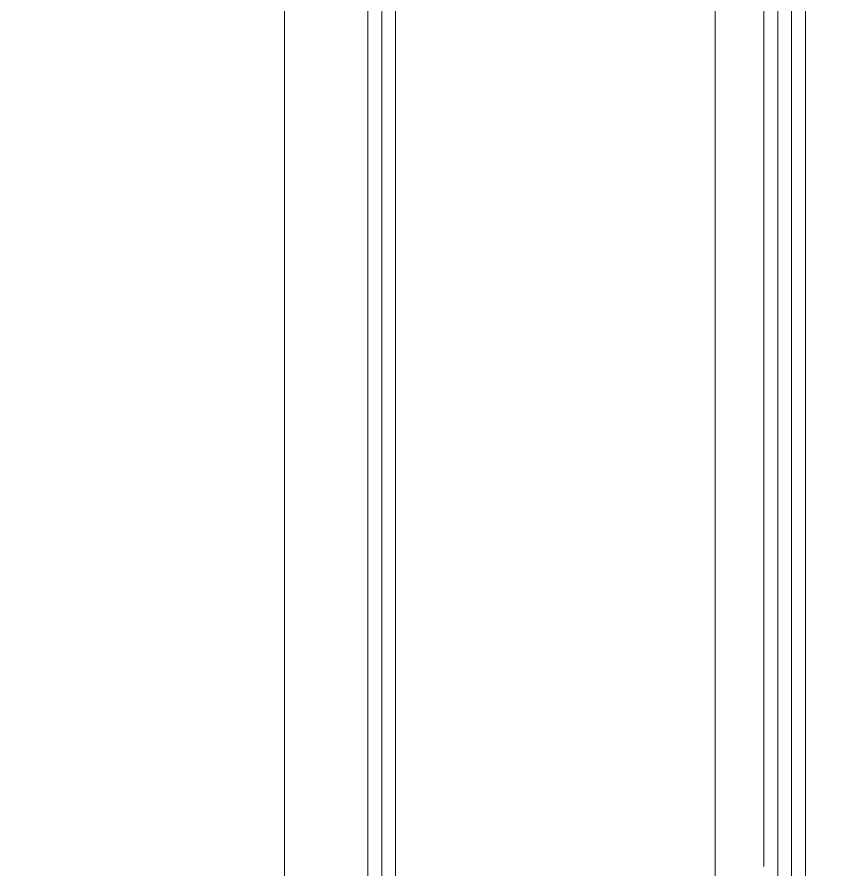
# Model space of a CAD drawing. Header units: millimetres. Extents: x 182 to 575, y -105 to 95.
# Drawn here: x 279.821 to 280.375, y 69.942 to 70.526 of the extents above; entities that cross this region are included whole.
import ezdxf

# ---------------------------------------------------------------- set-up
doc = ezdxf.new("R2010")
doc.units = ezdxf.units.MM
doc.header["$MEASUREMENT"] = 0
doc.layers.add('PDF_Geometry', color=7, linetype='Continuous')
doc.layers.add('PDF_Solid Fills', color=7, linetype='Continuous')

msp = doc.modelspace()

# ---------------------------------------------------------------- hatches: boundary and pattern name
at = {"layer": 'PDF_Solid Fills', "transparency": 33554559}
h = msp.add_hatch(color=256, dxfattribs=at)
h.paths.add_polyline_path([(280.2302, 70.40755), (280.2577, 70.40755), (280.2302, 70.40755)], flags=0)
h.paths.add_polyline_path([(280.2552, 70.40755), (280.2327, 70.40755), (280.2552, 70.40755)], flags=0)
h.paths.add_polyline_path([(280.2377, 70.41005), (280.2502, 70.41005), (280.2377, 70.41005)], flags=0)
h = msp.add_hatch(color=256, dxfattribs=at)
h.paths.add_polyline_path([(279.9952, 70.39755), (280.0027, 70.39755), (279.9952, 70.39755)], flags=0)
h.paths.add_polyline_path([(280.0002, 70.39255), (279.9927, 70.39255), (280.0002, 70.39255)], flags=0)
h.paths.add_polyline_path([(279.9902, 70.38755), (279.9977, 70.38755), (279.9902, 70.38755)], flags=0)
h.paths.add_polyline_path([(279.9902, 70.38505), (279.9952, 70.38505), (279.9902, 70.38505)], flags=0)
h = msp.add_hatch(color=256, dxfattribs=at)
h.paths.add_polyline_path([(280.0477, 70.39755), (280.0552, 70.39755), (280.0477, 70.39755)], flags=0)
h.paths.add_polyline_path([(280.0552, 70.39755), (280.0477, 70.39755), (280.0552, 70.39755)], flags=0)
h.paths.add_polyline_path([(280.0502, 70.38755), (280.0577, 70.38755), (280.0502, 70.38755)], flags=0)
h.paths.add_polyline_path([(280.0577, 70.38005), (280.0502, 70.38005), (280.0577, 70.38005)], flags=0)
h.paths.add_polyline_path([(280.0502, 70.37255), (280.0577, 70.37255), (280.0502, 70.37255)], flags=0)
h = msp.add_hatch(color=256, dxfattribs=at)
h.paths.add_polyline_path([(280.3402, 70.40005), (280.3477, 70.40005), (280.3402, 70.40005)], flags=0)
h.paths.add_polyline_path([(280.3502, 70.39755), (280.3427, 70.39755), (280.3502, 70.39755)], flags=0)
h.paths.add_polyline_path([(280.3427, 70.39505), (280.3502, 70.39505), (280.3427, 70.39505)], flags=0)
h = msp.add_hatch(color=256, dxfattribs=at)
h.paths.add_polyline_path([(280.1427, 70.39505), (280.1327, 70.39505), (280.1427, 70.39505)], flags=0)
h.paths.add_polyline_path([(280.1377, 70.38755), (280.1277, 70.38755), (280.1377, 70.38755)], flags=0)
h.paths.add_polyline_path([(280.1252, 70.38005), (280.1327, 70.38005), (280.1252, 70.38005)], flags=0)
h.paths.add_polyline_path([(280.1327, 70.38005), (280.1252, 70.38005), (280.1327, 70.38005)], flags=0)
h.paths.add_polyline_path([(280.1177, 70.36755), (280.1252, 70.36755), (280.1177, 70.36755)], flags=0)
h.paths.add_polyline_path([(280.1252, 70.36755), (280.1177, 70.36755), (280.1252, 70.36755)], flags=0)
h.paths.add_polyline_path([(280.1202, 70.35755), (280.1127, 70.35755), (280.1202, 70.35755)], flags=0)
h.paths.add_polyline_path([(280.1152, 70.34755), (280.1077, 70.34755), (280.1152, 70.34755)], flags=0)
h.paths.add_polyline_path([(280.1077, 70.34755), (280.1152, 70.34755), (280.1077, 70.34755)], flags=0)
h.paths.add_polyline_path([(280.1102, 70.33505), (280.1027, 70.33505), (280.1102, 70.33505)], flags=0)
h = msp.add_hatch(color=256, dxfattribs=at)
h.paths.add_polyline_path([(280.3127, 70.39255), (280.3052, 70.39255), (280.3127, 70.39255)], flags=0)
h.paths.add_polyline_path([(280.3052, 70.39005), (280.3127, 70.39005), (280.3052, 70.39005)], flags=0)
h.paths.add_polyline_path([(280.3102, 70.38755), (280.3052, 70.38755), (280.3102, 70.38755)], flags=0)
h = msp.add_hatch(color=256, dxfattribs=at)
h.paths.add_polyline_path([(280.3752, 70.39505), (280.3677, 70.39505), (280.3752, 70.39505)], flags=0)
h.paths.add_polyline_path([(280.3652, 70.39255), (280.3727, 70.39255), (280.3652, 70.39255)], flags=0)
h.paths.add_polyline_path([(280.3702, 70.38755), (280.3627, 70.38755), (280.3702, 70.38755)], flags=0)
h.paths.add_polyline_path([(280.3627, 70.38505), (280.3702, 70.38505), (280.3627, 70.38505)], flags=0)
h = msp.add_hatch(color=256, dxfattribs=at)
h.paths.add_polyline_path([(280.2252, 70.39005), (280.2177, 70.39005), (280.2252, 70.39005)], flags=0)
h.paths.add_polyline_path([(280.2202, 70.37755), (280.2127, 70.37755), (280.2202, 70.37755)], flags=0)
h.paths.add_polyline_path([(280.2127, 70.37005), (280.2202, 70.37005), (280.2127, 70.37005)], flags=0)
h.paths.add_polyline_path([(280.2102, 70.36005), (280.2177, 70.36005), (280.2102, 70.36005)], flags=0)
h.paths.add_polyline_path([(280.2177, 70.36005), (280.2102, 70.36005), (280.2177, 70.36005)], flags=0)
h = msp.add_hatch(color=256, dxfattribs=at)
h.paths.add_polyline_path([(280.2652, 70.38255), (280.2577, 70.38255), (280.2652, 70.38255)], flags=0)
h.paths.add_polyline_path([(280.2577, 70.37255), (280.2652, 70.37255), (280.2577, 70.37255)], flags=0)
h.paths.add_polyline_path([(280.2627, 70.36505), (280.2552, 70.36505), (280.2627, 70.36505)], flags=0)
h.paths.add_polyline_path([(280.2552, 70.36255), (280.2627, 70.36255), (280.2552, 70.36255)], flags=0)
h.paths.add_polyline_path([(280.2602, 70.35505), (280.2527, 70.35505), (280.2602, 70.35505)], flags=0)
h.paths.add_polyline_path([(280.2552, 70.34505), (280.2477, 70.34505), (280.2552, 70.34505)], flags=0)
h = msp.add_hatch(color=256, dxfattribs=at)
h.paths.add_polyline_path([(280.3502, 70.38255), (280.3427, 70.38255), (280.3502, 70.38255)], flags=0)
h.paths.add_polyline_path([(280.3427, 70.38255), (280.3502, 70.38255), (280.3427, 70.38255)], flags=0)
h.paths.add_polyline_path([(280.3477, 70.38005), (280.3402, 70.38005), (280.3477, 70.38005)], flags=0)
h = msp.add_hatch(color=256, dxfattribs=at)
h.paths.add_polyline_path([(280.1952, 70.36255), (280.2027, 70.36255), (280.1952, 70.36255)], flags=0)
h.paths.add_polyline_path([(280.2027, 70.36005), (280.1952, 70.36005), (280.2027, 70.36005)], flags=0)
h.paths.add_polyline_path([(280.2002, 70.34755), (280.1927, 70.34755), (280.2002, 70.34755)], flags=0)
h = msp.add_hatch(color=256, dxfattribs=at)
h.paths.add_polyline_path([(280.1752, 70.30755), (280.1702, 70.30755), (280.1752, 70.30755)], flags=0)
h.paths.add_polyline_path([(280.1677, 70.30755), (280.1777, 70.30755), (280.1677, 70.30755)], flags=0)
h.paths.add_polyline_path([(280.1802, 70.30755), (280.1652, 70.30755), (280.1802, 70.30755)], flags=0)
h.paths.add_polyline_path([(280.1827, 70.30505), (280.1627, 70.30505), (280.1827, 70.30505)], flags=0)
h.paths.add_polyline_path([(280.1602, 70.30505), (280.1852, 70.30505), (280.1602, 70.30505)], flags=0)
h = msp.add_hatch(color=256, dxfattribs=at)
h.paths.add_polyline_path([(280.2452, 70.30755), (280.2352, 70.30755), (280.2452, 70.30755)], flags=0)
h.paths.add_polyline_path([(280.2327, 70.30755), (280.2477, 70.30755), (280.2327, 70.30755)], flags=0)
h.paths.add_polyline_path([(280.2302, 70.30505), (280.2502, 70.30505), (280.2302, 70.30505)], flags=0)
h.paths.add_polyline_path([(280.2527, 70.30505), (280.2277, 70.30505), (280.2527, 70.30505)], flags=0)
h = msp.add_hatch(color=256, dxfattribs=at)
h.paths.add_polyline_path([(280.0877, 70.30005), (280.0952, 70.30005), (280.0877, 70.30005)], flags=0)
h.paths.add_polyline_path([(280.0852, 70.29755), (280.0927, 70.29755), (280.0852, 70.29755)], flags=0)
h.paths.add_polyline_path([(280.0927, 70.29755), (280.0852, 70.29755), (280.0927, 70.29755)], flags=0)
h.paths.add_polyline_path([(280.0827, 70.29255), (280.0902, 70.29255), (280.0827, 70.29255)], flags=0)
h.paths.add_polyline_path([(280.0802, 70.29005), (280.0877, 70.29005), (280.0802, 70.29005)], flags=0)
h.paths.add_polyline_path([(280.0852, 70.28755), (280.0777, 70.28755), (280.0852, 70.28755)], flags=0)
h.paths.add_polyline_path([(280.0752, 70.28255), (280.0827, 70.28255), (280.0752, 70.28255)], flags=0)
h.paths.add_polyline_path([(280.0827, 70.28255), (280.0752, 70.28255), (280.0827, 70.28255)], flags=0)
h.paths.add_polyline_path([(280.0802, 70.28005), (280.0727, 70.28005), (280.0802, 70.28005)], flags=0)
h.paths.add_polyline_path([(280.0727, 70.27755), (280.0802, 70.27755), (280.0727, 70.27755)], flags=0)
h.paths.add_polyline_path([(280.0777, 70.27505), (280.0702, 70.27505), (280.0777, 70.27505)], flags=0)
h.paths.add_polyline_path([(280.0702, 70.27505), (280.0777, 70.27505), (280.0702, 70.27505)], flags=0)
h.paths.add_polyline_path([(280.0702, 70.27255), (280.0752, 70.27255), (280.0702, 70.27255)], flags=0)
h.paths.add_polyline_path([(280.0677, 70.26755), (280.0727, 70.26755), (280.0677, 70.26755)], flags=0)
h.paths.add_polyline_path([(280.0652, 70.26255), (280.0702, 70.26255), (280.0652, 70.26255)], flags=0)
h.paths.add_polyline_path([(280.0702, 70.26005), (280.0652, 70.26005), (280.0702, 70.26005)], flags=0)
h.paths.add_polyline_path([(280.0627, 70.25755), (280.0677, 70.25755), (280.0627, 70.25755)], flags=0)
h.paths.add_polyline_path([(280.0677, 70.25505), (280.0627, 70.25505), (280.0677, 70.25505)], flags=0)
h.paths.add_polyline_path([(280.0627, 70.25505), (280.0677, 70.25505), (280.0627, 70.25505)], flags=0)
h.paths.add_polyline_path([(280.0602, 70.25005), (280.0652, 70.25005), (280.0602, 70.25005)], flags=0)
h = msp.add_hatch(color=256, dxfattribs=at)
h.paths.add_polyline_path([(280.1827, 70.29755), (280.1877, 70.29755), (280.1827, 70.29755)], flags=0)
h.paths.add_polyline_path([(280.1877, 70.29505), (280.1827, 70.29505), (280.1877, 70.29505)], flags=0)
h.paths.add_polyline_path([(280.1827, 70.29505), (280.1877, 70.29505), (280.1827, 70.29505)], flags=0)
h.paths.add_polyline_path([(280.1902, 70.29005), (280.1827, 70.29005), (280.1902, 70.29005)], flags=0)
h = msp.add_hatch(color=256, dxfattribs=at)
h.paths.add_polyline_path([(280.2252, 70.30005), (280.2302, 70.30005), (280.2252, 70.30005)], flags=0)
h.paths.add_polyline_path([(280.2302, 70.29755), (280.2227, 70.29755), (280.2302, 70.29755)], flags=0)
h.paths.add_polyline_path([(280.2227, 70.29505), (280.2277, 70.29505), (280.2227, 70.29505)], flags=0)
h = msp.add_hatch(color=256, dxfattribs=at)
h.paths.add_polyline_path([(280.1227, 70.28755), (280.1202, 70.28755), (280.1227, 70.28755)], flags=0)
h.paths.add_polyline_path([(280.1202, 70.28755), (280.1227, 70.28755), (280.1202, 70.28755)], flags=0)
h.paths.add_polyline_path([(280.1277, 70.28505), (280.1152, 70.28505), (280.1277, 70.28505)], flags=0)
h.paths.add_polyline_path([(280.1152, 70.28505), (280.1277, 70.28505), (280.1152, 70.28505)], flags=0)
h = msp.add_hatch(color=256, dxfattribs=at)
h.paths.add_polyline_path([(280.1502, 70.29005), (280.1552, 70.29005), (280.1502, 70.29005)], flags=0)
h.paths.add_polyline_path([(280.1552, 70.28505), (280.1477, 70.28505), (280.1552, 70.28505)], flags=0)
h.paths.add_polyline_path([(280.1477, 70.28255), (280.1527, 70.28255), (280.1477, 70.28255)], flags=0)
h.paths.add_polyline_path([(280.1527, 70.28255), (280.1477, 70.28255), (280.1527, 70.28255)], flags=0)
h.paths.add_polyline_path([(280.1477, 70.27755), (280.1527, 70.27755), (280.1477, 70.27755)], flags=0)
h.paths.add_polyline_path([(280.1527, 70.27755), (280.1477, 70.27755), (280.1527, 70.27755)], flags=0)
h.paths.add_polyline_path([(280.1452, 70.27255), (280.1527, 70.27255), (280.1452, 70.27255)], flags=0)
h.paths.add_polyline_path([(280.1527, 70.27255), (280.1452, 70.27255), (280.1527, 70.27255)], flags=0)
h.paths.add_polyline_path([(280.1452, 70.26755), (280.1527, 70.26755), (280.1452, 70.26755)], flags=0)
h.paths.add_polyline_path([(280.1527, 70.26755), (280.1452, 70.26755), (280.1527, 70.26755)], flags=0)
h.paths.add_polyline_path([(280.1527, 70.26255), (280.1477, 70.26255), (280.1527, 70.26255)], flags=0)
h = msp.add_hatch(color=256, dxfattribs=at)
h.paths.add_polyline_path([(280.1827, 70.28505), (280.1902, 70.28505), (280.1827, 70.28505)], flags=0)
h.paths.add_polyline_path([(280.1902, 70.28255), (280.1827, 70.28255), (280.1902, 70.28255)], flags=0)
h.paths.add_polyline_path([(280.1827, 70.28005), (280.1902, 70.28005), (280.1827, 70.28005)], flags=0)
h.paths.add_polyline_path([(280.1877, 70.27755), (280.1827, 70.27755), (280.1877, 70.27755)], flags=0)
h.paths.add_polyline_path([(280.1827, 70.27255), (280.1877, 70.27255), (280.1827, 70.27255)], flags=0)
h.paths.add_polyline_path([(280.1877, 70.27005), (280.1802, 70.27005), (280.1877, 70.27005)], flags=0)
h.paths.add_polyline_path([(280.1802, 70.27005), (280.1877, 70.27005), (280.1802, 70.27005)], flags=0)
h.paths.add_polyline_path([(280.1802, 70.26505), (280.1852, 70.26505), (280.1802, 70.26505)], flags=0)
h.paths.add_polyline_path([(280.1852, 70.26255), (280.1777, 70.26255), (280.1852, 70.26255)], flags=0)
h.paths.add_polyline_path([(280.1777, 70.26005), (280.1827, 70.26005), (280.1777, 70.26005)], flags=0)
h.paths.add_polyline_path([(280.1827, 70.25755), (280.1752, 70.25755), (280.1827, 70.25755)], flags=0)
h.paths.add_polyline_path([(280.1752, 70.25755), (280.1827, 70.25755), (280.1752, 70.25755)], flags=0)
h = msp.add_hatch(color=256, dxfattribs=at)
h.paths.add_polyline_path([(280.1302, 70.27755), (280.1377, 70.27755), (280.1302, 70.27755)], flags=0)
h.paths.add_polyline_path([(280.1377, 70.27755), (280.1302, 70.27755), (280.1377, 70.27755)], flags=0)
h.paths.add_polyline_path([(280.1327, 70.27505), (280.1377, 70.27505), (280.1327, 70.27505)], flags=0)
h.paths.add_polyline_path([(280.1377, 70.27255), (280.1327, 70.27255), (280.1377, 70.27255)], flags=0)
h.paths.add_polyline_path([(280.1327, 70.27005), (280.1377, 70.27005), (280.1327, 70.27005)], flags=0)
h.paths.add_polyline_path([(280.1377, 70.27005), (280.1327, 70.27005), (280.1377, 70.27005)], flags=0)
h.paths.add_polyline_path([(280.1327, 70.26755), (280.1377, 70.26755), (280.1327, 70.26755)], flags=0)
h.paths.add_polyline_path([(280.1377, 70.26255), (280.1327, 70.26255), (280.1377, 70.26255)], flags=0)
h.paths.add_polyline_path([(280.1327, 70.26005), (280.1377, 70.26005), (280.1327, 70.26005)], flags=0)
h.paths.add_polyline_path([(280.1302, 70.25755), (280.1352, 70.25755), (280.1302, 70.25755)], flags=0)
h = msp.add_hatch(color=256, dxfattribs=at)
h.paths.add_polyline_path([(280.2552, 70.26505), (280.2502, 70.26505), (280.2552, 70.26505)], flags=0)
h.paths.add_polyline_path([(280.2502, 70.26255), (280.2552, 70.26255), (280.2502, 70.26255)], flags=0)
h.paths.add_polyline_path([(280.2552, 70.26005), (280.2477, 70.26005), (280.2552, 70.26005)], flags=0)
h.paths.add_polyline_path([(280.2477, 70.25755), (280.2527, 70.25755), (280.2477, 70.25755)], flags=0)
h = msp.add_hatch(color=256, dxfattribs=at)
h.paths.add_polyline_path([(280.1052, 70.25005), (280.1302, 70.25005), (280.1052, 70.25005)], flags=0)
h.paths.add_polyline_path([(280.1077, 70.24755), (280.1277, 70.24755), (280.1077, 70.24755)], flags=0)
h.paths.add_polyline_path([(280.1252, 70.24755), (280.1102, 70.24755), (280.1252, 70.24755)], flags=0)
h = msp.add_hatch(color=256, dxfattribs=at)
h.paths.add_polyline_path([(280.1277, 70.25505), (280.1352, 70.25505), (280.1277, 70.25505)], flags=0)
h.paths.add_polyline_path([(280.1352, 70.25505), (280.1277, 70.25505), (280.1352, 70.25505)], flags=0)
h.paths.add_polyline_path([(280.1327, 70.25255), (280.1252, 70.25255), (280.1327, 70.25255)], flags=0)
h.paths.add_polyline_path([(280.1252, 70.25255), (280.1327, 70.25255), (280.1252, 70.25255)], flags=0)
h = msp.add_hatch(color=256, dxfattribs=at)
h.paths.add_polyline_path([(280.1952, 70.24505), (280.2002, 70.24505), (280.1952, 70.24505)], flags=0)
h.paths.add_polyline_path([(280.1977, 70.24255), (280.1952, 70.24255), (280.1977, 70.24255)], flags=0)
h.paths.add_polyline_path([(280.1952, 70.24255), (280.1977, 70.24255), (280.1952, 70.24255)], flags=0)
h = msp.add_hatch(color=256, dxfattribs=at)
h.paths.add_polyline_path([(280.2302, 70.24505), (280.2402, 70.24505), (280.2302, 70.24505)], flags=0)
h.paths.add_polyline_path([(280.2402, 70.24505), (280.2302, 70.24505), (280.2402, 70.24505)], flags=0)
h.paths.add_polyline_path([(280.2252, 70.24755), (280.2452, 70.24755), (280.2252, 70.24755)], flags=0)
h.paths.add_polyline_path([(280.2452, 70.24755), (280.2252, 70.24755), (280.2452, 70.24755)], flags=0)

# ---------------------------------------------------------------- linework, layer by layer
at = {"layer": 'PDF_Geometry', "lineweight": 13}
msp.add_lwpolyline([(280.33258, 69.94434), (280.33258, 70.94434)], dxfattribs=at)
for points in [[(280.06115, 69.77767), (280.07068, 69.77767), (280.07068, 70.87767), (280.06115, 70.87767)], [(280.06115, 69.77767), (280.07068, 69.77767), (280.07068, 70.87767), (280.06115, 70.87767)], [(280.0802, 69.77767), (280.07068, 69.77767), (280.07068, 70.87767), (280.0802, 70.87767)], [(280.0802, 69.77767), (280.07068, 69.77767), (280.07068, 70.87767), (280.0802, 70.87767)], [(280.34211, 69.77767), (280.35163, 69.77767), (280.35163, 70.87767), (280.34211, 70.87767)], [(280.34211, 69.77767), (280.35163, 69.77767), (280.35163, 70.87767), (280.34211, 70.87767)], [(280.36115, 69.77767), (280.35163, 69.77767), (280.35163, 70.87767), (280.36115, 70.87767)], [(280.36115, 69.77767), (280.35163, 69.77767), (280.35163, 70.87767), (280.36115, 70.87767)], [(278.79925, 70.82529), (280.29925, 70.82529), (280.29925, 69.83482), (278.79925, 69.83482)]]:
    msp.add_lwpolyline(points, close=True, dxfattribs=at)
at = {"layer": 'PDF_Geometry', "lineweight": 0}
msp.add_lwpolyline([(278.65639, 70.82529), (280.00401, 70.82529), (280.00401, 69.83958), (278.65639, 69.83958)], close=True, dxfattribs=at)

doc.saveas('drawing.dxf')
